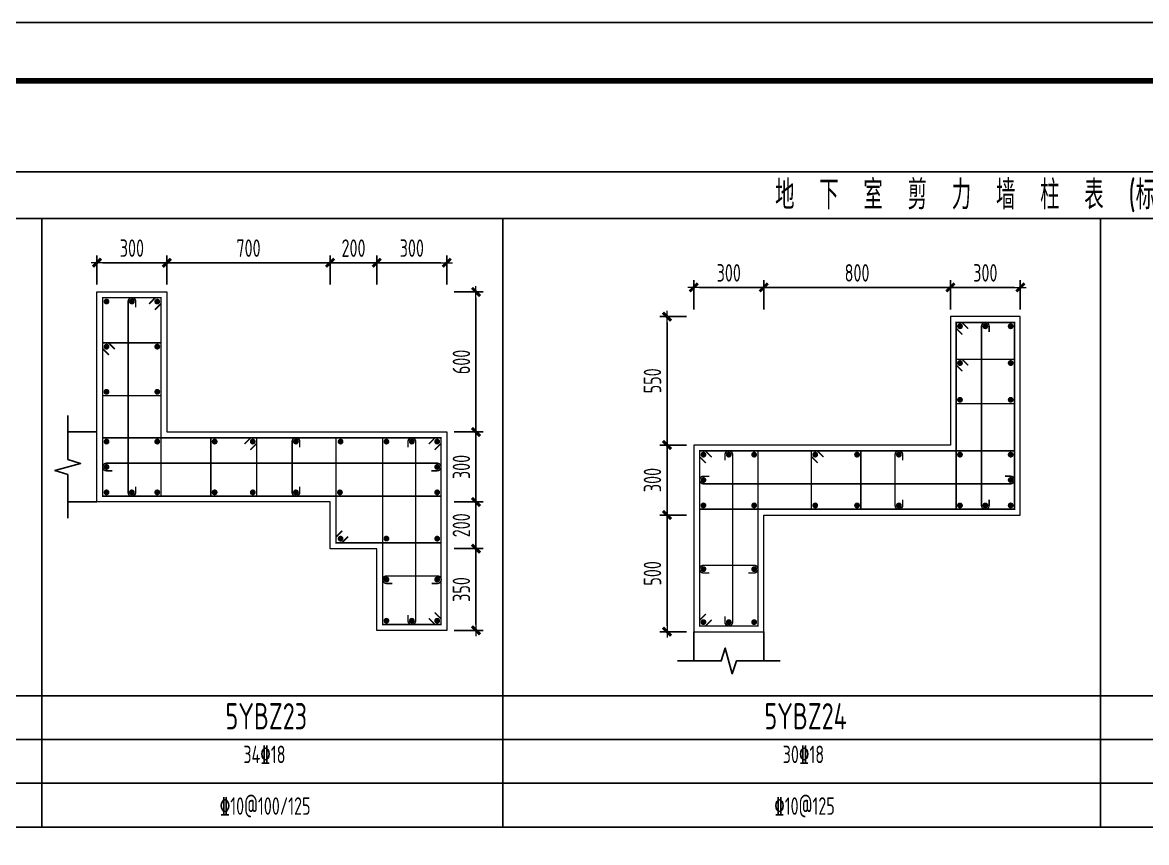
# Model space of a CAD drawing. Extents: x 292423 to 376523, y 106557 to 361882.
# Drawn here: x 302519 to 321798, y 151904 to 165957 of the extents above; entities that cross this region are included whole.
import ezdxf
from ezdxf.enums import TextEntityAlignment as Align

# ---------------------------------------------------------------- set-up
doc = ezdxf.new("R2010")
doc.units = 0
doc.header["$LTSCALE"] = 1000
doc.layers.get('0').update_dxf_attribs({"linetype": 'CONTINUOUS'})
doc.layers.get('Defpoints').update_dxf_attribs({"linetype": 'CONTINUOUS'})
for name, color, linetype in [('1508', 2, 'CONTINUOUS'), ('Note', 7, 'CONTINUOUS'), ('TAB', 7, 'CONTINUOUS'), ('THIN', 7, 'CONTINUOUS'), ('tk', 7, 'CONTINUOUS')]:
    doc.layers.add(name, color=color, linetype=linetype)
for name, color, linetype, lineweight in [('REIN', 6, 'CONTINUOUS', 18), ('Z-柱大样外框', 7, 'ByLayer', 18), ('Z-详图标注', 3, 'CONTINUOUS', 18)]:
    doc.layers.add(name, color=color, linetype=linetype, lineweight=lineweight)
doc.styles.get("Standard").update_dxf_attribs({"font": 'tssdeng.shx', "width": 0.7, "bigfont": 'tssdchn.shx'})
doc.styles.add('TCCAD_Dimension', font='Tssdeng.shx', dxfattribs={"width": 0.7, "bigfont": 'tssdchn.shx'})
doc.dimstyles.new('TCCAD_25_100', dxfattribs={"dimtxt": 300, "dimasz": 100, "dimexe": 125, "dimexo": 125, "dimgap": 100, "dimtad": 1, "dimdec": 0, "dimlfac": 0.25, "dimzin": 0, "dimdsep": 46, "dimtxsty": 'TCCAD_Dimension', "dimblk": '_TCDBK25_100', "dimcen": 0, "dimclrt": 7, "dimadec": 0, "dimazin": 0, "dimtfac": 1, "dimtdec": 0, "dimtix": 1, "dimtmove": 2, "dimatfit": 3, "dimfxl": 1, "dimtolj": 1, "dimtzin": 0, "dimarcsym": 0})

# ---------------------------------------------------------------- blocks, each defined once
blk = doc.blocks.new('_TCDBK25_100')
blk.add_line((-1, 0), (1, 0))
at = {"const_width": 0.5}
blk.add_lwpolyline([(-0.7, -0.7), (0.7, 0.7)], dxfattribs=at)
blk = doc.blocks.new('*D770')
at = {"layer": 'Defpoints', "color": 0}
for p in [(304996, 161840), (303796, 161340), (304996, 161340)]:
    blk.add_point(p, dxfattribs=at)
at = {"layer": 'Z-详图标注', "color": 0, "lineweight": -2}
for p, q in [((303796, 161465), (303796, 161965)), ((304996, 161465), (304996, 161965)), ((303896, 161840), (304896, 161840))]:
    blk.add_line(p, q, dxfattribs=at)
at = {"layer": 'Z-详图标注', "color": 0, "lineweight": -2, "xscale": 100, "yscale": 100, "zscale": 100, "rotation": 180}
blk.add_blockref('_TCDBK25_100', (303796, 161840), dxfattribs=at)
at = {"layer": 'Z-详图标注', "color": 0, "lineweight": -2, "xscale": 100, "yscale": 100, "zscale": 100}
blk.add_blockref('_TCDBK25_100', (304996, 161840), dxfattribs=at)
at = {"layer": 'Z-详图标注', "color": 7, "insert": (304396, 162090), "char_height": 300, "attachment_point": 5, "style": 'TCCAD_Dimension'}
blk.add_mtext('\\A1;300', dxfattribs=at)
blk = doc.blocks.new('*D771')
at = {"layer": 'Defpoints', "color": 0}
for p in [(307797, 161840), (304996, 161340), (307797, 161340)]:
    blk.add_point(p, dxfattribs=at)
at = {"layer": 'Z-详图标注', "color": 0, "lineweight": -2}
for p, q in [((304996, 161465), (304996, 161965)), ((307797, 161465), (307797, 161965)), ((305096, 161840), (307697, 161840))]:
    blk.add_line(p, q, dxfattribs=at)
at = {"layer": 'Z-详图标注', "color": 0, "lineweight": -2, "xscale": 100, "yscale": 100, "zscale": 100, "rotation": 180}
blk.add_blockref('_TCDBK25_100', (304996, 161840), dxfattribs=at)
at = {"layer": 'Z-详图标注', "color": 0, "lineweight": -2, "xscale": 100, "yscale": 100, "zscale": 100}
blk.add_blockref('_TCDBK25_100', (307797, 161840), dxfattribs=at)
at = {"layer": 'Z-详图标注', "color": 7, "insert": (306396, 162090), "char_height": 300, "attachment_point": 5, "style": 'TCCAD_Dimension'}
blk.add_mtext('\\A1;700', dxfattribs=at)
blk = doc.blocks.new('*D772')
at = {"layer": 'Defpoints', "color": 0}
for p in [(309797, 161840), (308597, 161340), (309797, 161340)]:
    blk.add_point(p, dxfattribs=at)
at = {"layer": 'Z-详图标注', "color": 0, "lineweight": -2}
for p, q in [((308597, 161465), (308597, 161965)), ((309797, 161465), (309797, 161965)), ((308697, 161840), (309697, 161840))]:
    blk.add_line(p, q, dxfattribs=at)
at = {"layer": 'Z-详图标注', "color": 0, "lineweight": -2, "xscale": 100, "yscale": 100, "zscale": 100, "rotation": 180}
blk.add_blockref('_TCDBK25_100', (308597, 161840), dxfattribs=at)
at = {"layer": 'Z-详图标注', "color": 0, "lineweight": -2, "xscale": 100, "yscale": 100, "zscale": 100}
blk.add_blockref('_TCDBK25_100', (309797, 161840), dxfattribs=at)
at = {"layer": 'Z-详图标注', "color": 7, "insert": (309197, 162090), "char_height": 300, "attachment_point": 5, "style": 'TCCAD_Dimension'}
blk.add_mtext('\\A1;300', dxfattribs=at)
blk = doc.blocks.new('*D789')
at = {"layer": 'Defpoints', "color": 0}
for p in [(309797, 161340), (309797, 158940), (310297, 158940)]:
    blk.add_point(p, dxfattribs=at)
at = {"layer": 'Z-详图标注', "color": 0, "lineweight": -2}
for p, q in [((309922, 161340), (310422, 161340)), ((310297, 161240), (310297, 159040)), ((309922, 158940), (310422, 158940))]:
    blk.add_line(p, q, dxfattribs=at)
at = {"layer": 'Z-详图标注', "color": 0, "lineweight": -2, "xscale": 100, "yscale": 100, "zscale": 100}
for p, rotation in [((310297, 161340), 90), ((310297, 158940), 270)]:
    blk.add_blockref('_TCDBK25_100', p, dxfattribs=dict(at, rotation=rotation))
at = {"layer": 'Z-详图标注', "color": 7, "insert": (310047, 160140), "char_height": 300, "attachment_point": 5, "rotation": 90, "style": 'TCCAD_Dimension'}
blk.add_mtext('\\A1;600', dxfattribs=at)
blk = doc.blocks.new('*D790')
at = {"layer": 'Defpoints', "color": 0}
for p in [(309797, 158940), (309797, 157740), (310297, 157740)]:
    blk.add_point(p, dxfattribs=at)
at = {"layer": 'Z-详图标注', "color": 0, "lineweight": -2}
for p, q in [((309922, 158940), (310422, 158940)), ((310297, 158840), (310297, 157840)), ((309922, 157740), (310422, 157740))]:
    blk.add_line(p, q, dxfattribs=at)
at = {"layer": 'Z-详图标注', "color": 0, "lineweight": -2, "xscale": 100, "yscale": 100, "zscale": 100}
for p, rotation in [((310297, 158940), 90), ((310297, 157740), 270)]:
    blk.add_blockref('_TCDBK25_100', p, dxfattribs=dict(at, rotation=rotation))
at = {"layer": 'Z-详图标注', "color": 7, "insert": (310047, 158340), "char_height": 300, "attachment_point": 5, "rotation": 90, "style": 'TCCAD_Dimension'}
blk.add_mtext('\\A1;300', dxfattribs=at)
blk = doc.blocks.new('*D791')
at = {"layer": 'Defpoints', "color": 0}
for p in [(309797, 157740), (309797, 156940), (310297, 156940)]:
    blk.add_point(p, dxfattribs=at)
at = {"layer": 'Z-详图标注', "color": 0, "lineweight": -2}
for p, q in [((309922, 157740), (310422, 157740)), ((310297, 157640), (310297, 157040)), ((309922, 156940), (310422, 156940))]:
    blk.add_line(p, q, dxfattribs=at)
at = {"layer": 'Z-详图标注', "color": 0, "lineweight": -2, "xscale": 100, "yscale": 100, "zscale": 100}
for p, rotation in [((310297, 157740), 90), ((310297, 156940), 270)]:
    blk.add_blockref('_TCDBK25_100', p, dxfattribs=dict(at, rotation=rotation))
at = {"layer": 'Z-详图标注', "color": 7, "insert": (310047, 157340), "char_height": 300, "attachment_point": 5, "rotation": 90, "style": 'TCCAD_Dimension'}
blk.add_mtext('\\A1;200', dxfattribs=at)
blk = doc.blocks.new('*D800')
at = {"layer": 'Defpoints', "color": 0}
for p in [(308597, 161840), (307797, 161340), (308597, 161340)]:
    blk.add_point(p, dxfattribs=at)
at = {"layer": 'Z-详图标注', "color": 0, "lineweight": -2}
for p, q in [((307797, 161465), (307797, 161965)), ((308597, 161465), (308597, 161965)), ((307897, 161840), (308497, 161840))]:
    blk.add_line(p, q, dxfattribs=at)
at = {"layer": 'Z-详图标注', "color": 0, "lineweight": -2, "xscale": 100, "yscale": 100, "zscale": 100, "rotation": 180}
blk.add_blockref('_TCDBK25_100', (307797, 161840), dxfattribs=at)
at = {"layer": 'Z-详图标注', "color": 0, "lineweight": -2, "xscale": 100, "yscale": 100, "zscale": 100}
blk.add_blockref('_TCDBK25_100', (308597, 161840), dxfattribs=at)
at = {"layer": 'Z-详图标注', "color": 7, "insert": (308197, 162090), "char_height": 300, "attachment_point": 5, "style": 'TCCAD_Dimension'}
blk.add_mtext('\\A1;200', dxfattribs=at)
blk = doc.blocks.new('*D801')
at = {"layer": 'Defpoints', "color": 0}
for p in [(309797, 156940), (309797, 155540), (310297, 155540)]:
    blk.add_point(p, dxfattribs=at)
at = {"layer": 'Z-详图标注', "color": 0, "lineweight": -2}
for p, q in [((309922, 156940), (310422, 156940)), ((310297, 156840), (310297, 155640)), ((309922, 155540), (310422, 155540))]:
    blk.add_line(p, q, dxfattribs=at)
at = {"layer": 'Z-详图标注', "color": 0, "lineweight": -2, "xscale": 100, "yscale": 100, "zscale": 100}
for p, rotation in [((310297, 156940), 90), ((310297, 155540), 270)]:
    blk.add_blockref('_TCDBK25_100', p, dxfattribs=dict(at, rotation=rotation))
at = {"layer": 'Z-详图标注', "color": 7, "insert": (310047, 156240), "char_height": 300, "attachment_point": 5, "rotation": 90, "style": 'TCCAD_Dimension'}
blk.add_mtext('\\A1;350', dxfattribs=at)
blk = doc.blocks.new('*D802')
at = {"layer": 'Defpoints', "color": 0}
for p in [(315233, 161416), (314033, 160916), (315233, 160916)]:
    blk.add_point(p, dxfattribs=at)
at = {"layer": 'Z-详图标注', "color": 0, "lineweight": -2}
for p, q in [((314033, 161041), (314033, 161541)), ((314133, 161416), (315133, 161416)), ((315233, 161041), (315233, 161541))]:
    blk.add_line(p, q, dxfattribs=at)
at = {"layer": 'Z-详图标注', "color": 0, "lineweight": -2, "xscale": 100, "yscale": 100, "zscale": 100, "rotation": 180}
blk.add_blockref('_TCDBK25_100', (314033, 161416), dxfattribs=at)
at = {"layer": 'Z-详图标注', "color": 0, "lineweight": -2, "xscale": 100, "yscale": 100, "zscale": 100}
blk.add_blockref('_TCDBK25_100', (315233, 161416), dxfattribs=at)
at = {"layer": 'Z-详图标注', "color": 7, "insert": (314633, 161666), "char_height": 300, "attachment_point": 5, "style": 'TCCAD_Dimension'}
blk.add_mtext('\\A1;300', dxfattribs=at)
blk = doc.blocks.new('*D803')
at = {"layer": 'Defpoints', "color": 0}
for p in [(318433, 161416), (315233, 160916), (318433, 160916)]:
    blk.add_point(p, dxfattribs=at)
at = {"layer": 'Z-详图标注', "color": 0, "lineweight": -2}
for p, q in [((315233, 161041), (315233, 161541)), ((315333, 161416), (318333, 161416)), ((318433, 161041), (318433, 161541))]:
    blk.add_line(p, q, dxfattribs=at)
at = {"layer": 'Z-详图标注', "color": 0, "lineweight": -2, "xscale": 100, "yscale": 100, "zscale": 100, "rotation": 180}
blk.add_blockref('_TCDBK25_100', (315233, 161416), dxfattribs=at)
at = {"layer": 'Z-详图标注', "color": 0, "lineweight": -2, "xscale": 100, "yscale": 100, "zscale": 100}
blk.add_blockref('_TCDBK25_100', (318433, 161416), dxfattribs=at)
at = {"layer": 'Z-详图标注', "color": 7, "insert": (316833, 161666), "char_height": 300, "attachment_point": 5, "style": 'TCCAD_Dimension'}
blk.add_mtext('\\A1;800', dxfattribs=at)
blk = doc.blocks.new('*D804')
at = {"layer": 'Defpoints', "color": 0}
for p in [(319633, 161416), (318433, 160916), (319633, 160916)]:
    blk.add_point(p, dxfattribs=at)
at = {"layer": 'Z-详图标注', "color": 0, "lineweight": -2}
for p, q in [((318433, 161041), (318433, 161541)), ((318533, 161416), (319533, 161416)), ((319633, 161041), (319633, 161541))]:
    blk.add_line(p, q, dxfattribs=at)
at = {"layer": 'Z-详图标注', "color": 0, "lineweight": -2, "xscale": 100, "yscale": 100, "zscale": 100, "rotation": 180}
blk.add_blockref('_TCDBK25_100', (318433, 161416), dxfattribs=at)
at = {"layer": 'Z-详图标注', "color": 0, "lineweight": -2, "xscale": 100, "yscale": 100, "zscale": 100}
blk.add_blockref('_TCDBK25_100', (319633, 161416), dxfattribs=at)
at = {"layer": 'Z-详图标注', "color": 7, "insert": (319033, 161666), "char_height": 300, "attachment_point": 5, "style": 'TCCAD_Dimension'}
blk.add_mtext('\\A1;300', dxfattribs=at)
blk = doc.blocks.new('*D805')
at = {"layer": 'Defpoints', "color": 0}
for p in [(314033, 160916), (313574, 158716), (314033, 158716)]:
    blk.add_point(p, dxfattribs=at)
at = {"layer": 'Z-详图标注', "color": 0, "lineweight": -2}
for p, q in [((313908, 160916), (313449, 160916)), ((313574, 160816), (313574, 158816)), ((313908, 158716), (313449, 158716))]:
    blk.add_line(p, q, dxfattribs=at)
at = {"layer": 'Z-详图标注', "color": 0, "lineweight": -2, "xscale": 100, "yscale": 100, "zscale": 100}
for p, rotation in [((313574, 160916), 90), ((313574, 158716), 270)]:
    blk.add_blockref('_TCDBK25_100', p, dxfattribs=dict(at, rotation=rotation))
at = {"layer": 'Z-详图标注', "color": 7, "insert": (313324, 159816), "char_height": 300, "attachment_point": 5, "rotation": 90, "style": 'TCCAD_Dimension'}
blk.add_mtext('\\A1;550', dxfattribs=at)
blk = doc.blocks.new('*D806')
at = {"layer": 'Defpoints', "color": 0}
for p in [(314033, 158716), (313574, 157516), (314033, 157516)]:
    blk.add_point(p, dxfattribs=at)
at = {"layer": 'Z-详图标注', "color": 0, "lineweight": -2}
for p, q in [((313908, 158716), (313449, 158716)), ((313574, 158616), (313574, 157616)), ((313908, 157516), (313449, 157516))]:
    blk.add_line(p, q, dxfattribs=at)
at = {"layer": 'Z-详图标注', "color": 0, "lineweight": -2, "xscale": 100, "yscale": 100, "zscale": 100}
for p, rotation in [((313574, 158716), 90), ((313574, 157516), 270)]:
    blk.add_blockref('_TCDBK25_100', p, dxfattribs=dict(at, rotation=rotation))
at = {"layer": 'Z-详图标注', "color": 7, "insert": (313324, 158116), "char_height": 300, "attachment_point": 5, "rotation": 90, "style": 'TCCAD_Dimension'}
blk.add_mtext('\\A1;300', dxfattribs=at)
blk = doc.blocks.new('*D807')
at = {"layer": 'Defpoints', "color": 0}
for p in [(314033, 157516), (313574, 155516), (314033, 155516)]:
    blk.add_point(p, dxfattribs=at)
at = {"layer": 'Z-详图标注', "color": 0, "lineweight": -2}
for p, q in [((313908, 157516), (313449, 157516)), ((313574, 157416), (313574, 155616)), ((313908, 155516), (313449, 155516))]:
    blk.add_line(p, q, dxfattribs=at)
at = {"layer": 'Z-详图标注', "color": 0, "lineweight": -2, "xscale": 100, "yscale": 100, "zscale": 100}
for p, rotation in [((313574, 157516), 90), ((313574, 155516), 270)]:
    blk.add_blockref('_TCDBK25_100', p, dxfattribs=dict(at, rotation=rotation))
at = {"layer": 'Z-详图标注', "color": 7, "insert": (313324, 156516), "char_height": 300, "attachment_point": 5, "rotation": 90, "style": 'TCCAD_Dimension'}
blk.add_mtext('\\A1;500', dxfattribs=at)
blk = doc.blocks.new('A1tk')
at = {"layer": 'tk', "color": 5}
blk.add_lwpolyline([(0, 0), (0, 59400), (84100, 59400), (84100, 0)], close=True, dxfattribs=at)
at = {"layer": 'tk', "const_width": 100}
blk.add_lwpolyline([(2500, 1000), (83100, 1000), (83100, 58400), (2500, 58400)], close=True, dxfattribs=at)

msp = doc.modelspace()

# ---------------------------------------------------------------- linework, layer by layer
at = {"layer": 'REIN', "color": 210, "const_width": 25, "elevation": 0}
for points in [[(304689.9, 161133.5), (304795.9, 161239.6), (304895.9, 161239.6), (304895.9, 157839.6), (303895.9, 157839.6), (303895.9, 161239.6), (304895.9, 161239.6), (304895.9, 161139.6), (304789.9, 161033.5)], [(318639.3, 160610), (318533.2, 160716), (318533.2, 160816), (319533.2, 160816), (319533.2, 157616.1), (318533.2, 157616), (318533.2, 160816), (318633.2, 160816), (318739.3, 160710)], [(309490.7, 158733.5), (309596.8, 158839.6), (309696.8, 158839.6), (309696.8, 157839.6), (303895.9, 157839.6), (303895.9, 158839.6), (309696.8, 158839.6), (309696.8, 158739.6), (309590.7, 158633.5)], [(308102.8, 157145.7), (307996.8, 157039.6), (307896.8, 157039.6), (307896.8, 158839.6), (309696.8, 158839.6), (309696.8, 157039.6), (307896.8, 157039.6), (307896.8, 157139.6), (308002.8, 157245.7)], [(309590.7, 155845.7), (309696.8, 155739.6), (309696.8, 155639.6), (308696.8, 155639.6), (308696.8, 158839.6), (309696.8, 158839.6), (309696.8, 155639.6), (309596.8, 155639.6), (309490.7, 155745.7)], [(314239.3, 158409.9), (314133.2, 158516), (314133.2, 158616), (319533.2, 158616.1), (319533.2, 157616.1), (314133.2, 157616), (314133.2, 158616), (314233.2, 158616), (314339.3, 158509.9)], [(314339.3, 155722.1), (314233.2, 155616), (314133.2, 155616), (314133.2, 158616), (315133.2, 158616), (315133.2, 155616), (314133.2, 155616), (314133.2, 155716), (314239.3, 155822.1)]]:
    msp.add_lwpolyline(points, dxfattribs=at)
at = {"layer": 'REIN', "color": 6, "const_width": 50, "elevation": 0}
for points in [[(303935.9, 161174.6, 1), (303985.9, 161174.6, 1)], [(304370.9, 161174.6, 1), (304420.9, 161174.6, 1)], [(304805.9, 161174.6, 1), (304855.9, 161174.6, 1)], [(318573.2, 160751, 1), (318623.2, 160751, 1)], [(319008.2, 160751, 1), (319058.2, 160751, 1)], [(319443.2, 160751, 1), (319493.2, 160751, 1)], [(303935.9, 160401.3, 1), (303985.9, 160401.3, 1)], [(304805.9, 160401.3, 1), (304855.9, 160401.3, 1)], [(318573.2, 160121, 1), (318623.2, 160121, 1)], [(319443.2, 160121, 1), (319493.2, 160121, 1)], [(303935.9, 159627.9, 1), (303985.9, 159627.9, 1)], [(304805.9, 159627.9, 1), (304855.9, 159627.9, 1)], [(318573.2, 159491, 1), (318623.2, 159491, 1)], [(319443.2, 159491, 1), (319493.2, 159491, 1)], [(303935.9, 158774.6, 1), (303985.9, 158774.6, 1)], [(304805.9, 158774.6, 1), (304855.9, 158774.6, 1)], [(305790.1, 158774.6, 1), (305840.1, 158774.6, 1)], [(306444.3, 158774.6, 1), (306494.3, 158774.6, 1)], [(307184.3, 158774.6, 1), (307234.3, 158774.6, 1)], [(307949.9, 158774.6, 1), (307999.9, 158774.6, 1)], [(308736.8, 158774.6, 1), (308786.8, 158774.6, 1)], [(309171.8, 158774.6, 1), (309221.8, 158774.6, 1)], [(309606.8, 158774.6, 1), (309656.8, 158774.6, 1)], [(314173.2, 158551, 1), (314223.2, 158551, 1)], [(314608.2, 158551, 1), (314658.2, 158551, 1)], [(315043.2, 158551, 1), (315093.2, 158551, 1)], [(316090.7, 158551, 1), (316140.7, 158551, 1)], [(316808.2, 158551, 1), (316858.2, 158551, 1)], [(317525.7, 158551, 1), (317575.7, 158551, 1)], [(318573.2, 158551, 1), (318623.2, 158551, 1)], [(319443.2, 158551.1, 1), (319493.2, 158551.1, 1)], [(303935.9, 158339.6, 1), (303985.9, 158339.6, 1)], [(309606.8, 158339.6, 1), (309656.8, 158339.6, 1)], [(314173.2, 158116, 1), (314223.2, 158116, 1)], [(319443.2, 158116.1, 1), (319493.2, 158116.1, 1)], [(303935.9, 157904.6, 1), (303985.9, 157904.6, 1)], [(304370.9, 157904.6, 1), (304420.9, 157904.6, 1)], [(304805.9, 157904.6, 1), (304855.9, 157904.6, 1)], [(305790.1, 157904.6, 1), (305840.1, 157904.6, 1)], [(306444.3, 157904.6, 1), (306494.3, 157904.6, 1)], [(307184.3, 157904.6, 1), (307234.3, 157904.6, 1)], [(307938.9, 157904.6, 1), (307988.9, 157904.6, 1)], [(309606.8, 157904.6, 1), (309656.8, 157904.6, 1)], [(314173.2, 157681, 1), (314223.2, 157681, 1)], [(315043.2, 157681, 1), (315093.2, 157681, 1)], [(316090.7, 157681, 1), (316140.7, 157681, 1)], [(316808.2, 157681, 1), (316858.2, 157681, 1)], [(317525.7, 157681, 1), (317575.7, 157681, 1)], [(318573.2, 157681, 1), (318623.2, 157681, 1)], [(319008.2, 157681, 1), (319058.2, 157681, 1)], [(319443.2, 157681.1, 1), (319493.2, 157681.1, 1)], [(307949.4, 157111.2, 1), (307999.4, 157111.2, 1)], [(308736.8, 157112.5, 1), (308786.8, 157112.5, 1)], [(309606.8, 157111.2, 1), (309656.8, 157111.2, 1)], [(314173.2, 156589.1, 1), (314223.2, 156589.1, 1)], [(315043.2, 156589.1, 1), (315093.2, 156589.1, 1)], [(308736.8, 156411.3, 1), (308786.8, 156411.3, 1)], [(309606.8, 156411.3, 1), (309656.8, 156411.3, 1)], [(308736.8, 155704.6, 1), (308786.8, 155704.6, 1)], [(309171.8, 155704.6, 1), (309221.8, 155704.6, 1)], [(309606.8, 155704.6, 1), (309656.8, 155704.6, 1)], [(314173.2, 155681, 1), (314223.2, 155681, 1)], [(314608.2, 155681, 1), (314658.2, 155681, 1)], [(315043.2, 155681, 1), (315093.2, 155681, 1)]]:
    msp.add_lwpolyline(points, format="xyb", close=True, dxfattribs=at)
at = {"layer": 'REIN', "color": 6, "const_width": 25, "elevation": 0}
for points in [[(304460.9, 158004.6), (304460.9, 157904.6, -1), (304330.9, 157904.6), (304330.9, 161174.6, -1), (304460.9, 161174.6), (304460.9, 161074.6)], [(319098.2, 157781), (319098.2, 157681, -1), (318968.2, 157681), (318968.2, 160751, -1), (319098.2, 160751), (319098.2, 160651)], [(307274.3, 158004.6), (307274.3, 157904.6, -1), (307144.3, 157904.6), (307144.3, 158774.6, -1), (307274.3, 158774.6), (307274.3, 158674.6)], [(309131.8, 158674.6), (309131.8, 158774.6, -1), (309261.8, 158774.6), (309261.8, 155704.6, -1), (309131.8, 155704.6), (309131.8, 155804.6)], [(314568.2, 158451), (314568.2, 158551, -1), (314698.2, 158551), (314698.2, 155681, -1), (314568.2, 155681), (314568.2, 155781)], [(317615.7, 157781), (317615.7, 157681, -1), (317485.7, 157681), (317485.7, 158551, -1), (317615.7, 158551), (317615.7, 158451)], [(304060.9, 158274.6), (303960.9, 158274.6, -1), (303960.9, 158404.6), (309631.8, 158404.6, -1), (309631.8, 158274.6), (309531.8, 158274.6)], [(319368.2, 158181.1), (319468.2, 158181.1, -1), (319468.2, 158051.1), (314198.2, 158051, -1), (314198.2, 158181), (314298.2, 158181)], [(314298.2, 156524.1), (314198.2, 156524.1, -1), (314198.2, 156654.1), (315068.2, 156654.1, -1), (315068.2, 156524.1), (314968.2, 156524.1)], [(308864.8, 156342.9), (308764.8, 156342.9, -1), (308764.8, 156472.9), (309634.8, 156472.9, -1), (309634.8, 156342.9), (309534.8, 156342.9)]]:
    msp.add_lwpolyline(points, format="xyb", dxfattribs=at)
for points in [[(304002, 160260.2), (303895.9, 160366.3), (303895.9, 160466.3), (304895.9, 160466.3), (304895.9, 159562.9), (303895.9, 159562.9), (303895.9, 160466.3), (303995.9, 160466.3), (304102, 160360.2)], [(318639.3, 159980), (318533.2, 160086), (318533.2, 160186), (319533.2, 160186), (319533.2, 159426.1), (318533.2, 159426), (318533.2, 160186), (318633.2, 160186), (318739.3, 160080)], [(306328.2, 158733.5), (306434.3, 158839.6), (306534.3, 158839.6), (306534.3, 157839.6), (305750.1, 157839.6), (305750.1, 158839.6), (306534.3, 158839.6), (306534.3, 158739.6), (306428.2, 158633.5)], [(316256.8, 158510), (316150.7, 158616), (316050.7, 158616), (316050.7, 157616), (316898.2, 157616), (316898.2, 158616), (316050.7, 158616), (316050.7, 158516), (316156.8, 158410)]]:
    msp.add_lwpolyline(points, dxfattribs=at)
at = {"layer": 'TAB'}
for p, q in [((295391.9, 163397.7), (356799.6, 163397.7, 0)), ((297191.9, 162599.4), (356799.6, 162599.4, 0)), ((302848.9, 162599.4), (302848.9, 152168.8, 0)), ((310759.3, 162599.4), (310759.3, 152168.8, 0)), ((321009.1, 162599.4, 0), (321009.1, 152168.8, 0)), ((295391.9, 154418.8, 0), (356799.6, 154418.8, 0)), ((295391.9, 153668.8, 0), (356799.6, 153668.8, 0)), ((295391.9, 152918.8, 0), (356799.6, 152918.8, 0)), ((356799.6, 152168.8, 0), (295391.9, 152168.8, 0)), ((295391.9, 152168.8, 0), (356799.6, 152168.8, 0))]:
    msp.add_line(p, q, dxfattribs=at)
at = {"layer": 'THIN'}
for p, q in [((303795.9, 158939.6, 0), (303295.9, 158939.6, 0)), ((303795.9, 157739.6, 0), (303295.9, 157739.6, 0)), ((314033.2, 155516, 0), (314033.2, 155016, 0)), ((315233.2, 155516, 0), (315233.2, 155016, 0))]:
    msp.add_line(p, q, dxfattribs=at)
at = {"layer": 'THIN', "elevation": 0}
for points in [[(303295.9, 157459.6), (303295.9, 158209.6), (303075.9, 158279.6), (303515.9, 158399.6), (303295.9, 158469.6), (303295.9, 159219.6)], [(315513.2, 155016), (314763.2, 155016), (314693.2, 154796), (314573.2, 155236), (314503.2, 155016), (313753.2, 155016)]]:
    msp.add_lwpolyline(points, dxfattribs=at)
at = {"layer": 'Z-柱大样外框', "elevation": 0}
for points in [[(308596.8, 156939.6), (307796.8, 156939.6), (307796.8, 157739.6), (303795.9, 157739.6), (303795.9, 161339.6), (304995.9, 161339.6), (304995.9, 158939.6), (309796.8, 158939.6), (309796.8, 155539.6), (308596.8, 155539.6)], [(314033.2, 158716), (314033.2, 155516), (315233.2, 155516), (315233.2, 157516), (319633.2, 157516.1), (319633.2, 160916), (318433.2, 160916), (318433.2, 158716), (314033.2, 158716)]]:
    msp.add_lwpolyline(points, close=True, dxfattribs=at)

# ---------------------------------------------------------------- block references
at = {"layer": '1508'}
msp.add_blockref('A1tk', (292422.6, 106556.8), dxfattribs=at)

# ---------------------------------------------------------------- texts
at = {"layer": 'Note', "color": 7, "width": 0.7}
msp.add_text('地  下  室  剪  力  墙  柱  表  (标  高：底板面~顶板面)', height=500, dxfattribs=at).set_placement((320405, 163008.5, 0), align=Align.MIDDLE)
at = {"layer": 'TAB', "width": 0.7}
for s, height, p in [('5YBZ23', 450, (306700.4, 154067.7, 0)), ('5YBZ24', 450, (315951.1, 154067.7, 0)), ('%%13210@100/125', 300, (306681.3, 152528.8, 0)), ('%%13210@125', 300, (315932.1, 152528.8, 0))]:
    msp.add_text(s, height=height, dxfattribs=at).set_placement(p, align=Align.MIDDLE_CENTER)
for s, p in [('34%%13218', (306307.2, 153173.8, 0)), ('30%%13218', (315558, 153173.8, 0))]:
    msp.add_text(s, height=300, dxfattribs=at).set_placement(p, align=Align.BOTTOM_LEFT)

# ---------------------------------------------------------------- dimensions: what is measured, and where the dimension line sits
at = {"layer": 'Z-详图标注'}
for base, p1, p2, picture, middle in [((304995.9, 161839.6, 0), (303795.9, 161339.6, 0), (304995.9, 161339.6, 0), '*D770', (304395.9, 162089.6, 0)), ((307796.8, 161839.6, 0), (304995.9, 161339.6, 0), (307796.8, 161339.6, 0), '*D771', (306396.3, 162089.6, 0)), ((308596.8, 161839.6, 0), (307796.8, 161339.6, 0), (308596.8, 161339.6, 0), '*D800', (308196.8, 162089.6, 0)), ((309796.8, 161839.6, 0), (308596.8, 161339.6, 0), (309796.8, 161339.6, 0), '*D772', (309196.8, 162089.6, 0)), ((315233.2, 161416, 0), (314033.2, 160916, 0), (315233.2, 160916, 0), '*D802', (314633.2, 161666, 0)), ((318433.2, 161416, 0), (315233.2, 160916, 0), (318433.2, 160916, 0), '*D803', (316833.2, 161666, 0)), ((319633.2, 161416, 0), (318433.2, 160916, 0), (319633.2, 160916, 0), '*D804', (319033.2, 161666, 0))]:
    dim = msp.add_linear_dim(base=base, p1=p1, p2=p2, dimstyle='TCCAD_25_100', dxfattribs=at)
    dim.commit()
    dim.dimension.update_dxf_attribs({"geometry": picture, "text_midpoint": middle})
for base, p1, p2, picture, middle in [((310296.8, 158939.6, 0), (309796.8, 161339.6, 0), (309796.8, 158939.6, 0), '*D789', (310046.8, 160139.6, 0)), ((313573.7, 158716, 0), (314033.2, 160916, 0), (314033.2, 158716, 0), '*D805', (313323.7, 159816, 0)), ((310296.8, 157739.6, 0), (309796.8, 158939.6, 0), (309796.8, 157739.6, 0), '*D790', (310046.8, 158339.6, 0)), ((313573.7, 157516, 0), (314033.2, 158716, 0), (314033.2, 157516, 0), '*D806', (313323.7, 158116, 0)), ((310296.8, 156939.6, 0), (309796.8, 157739.6, 0), (309796.8, 156939.6, 0), '*D791', (310046.8, 157339.6, 0)), ((313573.7, 155516, 0), (314033.2, 157516, 0), (314033.2, 155516, 0), '*D807', (313323.7, 156516, 0)), ((310296.8, 155539.6, 0), (309796.8, 156939.6, 0), (309796.8, 155539.6, 0), '*D801', (310046.8, 156239.6, 0))]:
    dim = msp.add_linear_dim(base=base, p1=p1, p2=p2, angle=270, dimstyle='TCCAD_25_100', dxfattribs=at)
    dim.commit()
    dim.dimension.update_dxf_attribs({"geometry": picture, "text_midpoint": middle})

doc.saveas('drawing.dxf')
